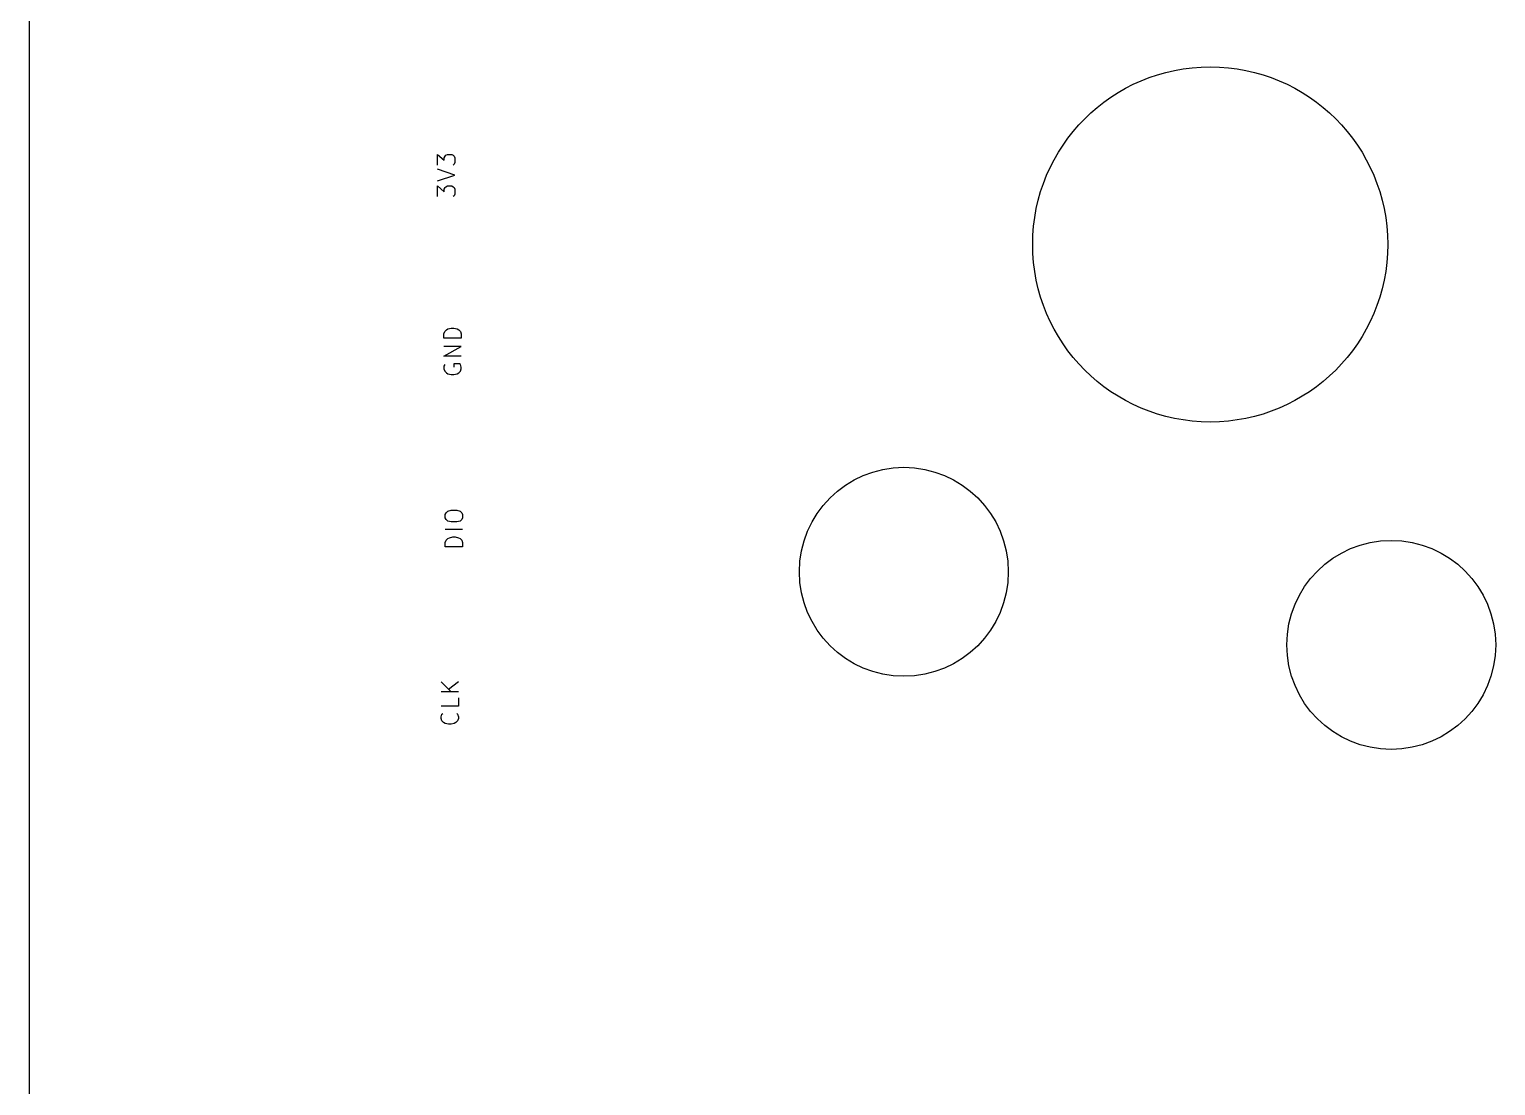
# Model space of a CAD drawing. Header units: millimetres. Extents: x -18 to 310, y -2 to 100.
# Drawn here: x 140.39 to 161.45, y 35.55 to 50.71 of the extents above; entities that cross this region are included whole.
import ezdxf

# ---------------------------------------------------------------- set-up
doc = ezdxf.new("R2010")
doc.units = ezdxf.units.MM
doc.layers.add('Edge.Cuts', color=254, linetype='CONTINUOUS', true_color=0xd0d2cd)
doc.layers.add('F.Fab', color=9, linetype='CONTINUOUS', true_color=0xafafaf)

msp = doc.modelspace()

# ---------------------------------------------------------------- linework, layer by layer
at = {"layer": 'Edge.Cuts', "linetype": 'CONTINUOUS'}
msp.add_line((140.39075, 95.545002), (140.39075, -1.503085), dxfattribs=at)
at = {"layer": 'Edge.Cuts'}
for centre, radius in [((157.352, 47.625), 2.549999), ((152.952, 42.925), 1.499999), ((159.952, 41.875), 1.499999)]:
    msp.add_circle(centre, radius, dxfattribs=at)
at = {"layer": 'F.Fab', "linetype": 'CONTINUOUS'}
for p, q in [((146.254574, 48.762858), (146.254574, 48.91762)), ((146.254574, 48.91762), (146.349812, 48.834286)), ((146.349812, 48.870001), (146.361717, 48.89381)), ((146.349812, 48.834286), (146.349812, 48.870001)), ((146.361717, 48.89381), (146.373622, 48.905715)), ((146.373622, 48.905715), (146.397431, 48.91762)), ((146.397431, 48.91762), (146.456955, 48.91762)), ((146.456955, 48.91762), (146.480765, 48.905715)), ((146.480765, 48.905715), (146.49267, 48.89381)), ((146.49267, 48.89381), (146.504574, 48.870001)), ((146.504574, 48.870001), (146.504574, 48.798572)), ((146.504574, 48.62), (146.254574, 48.703334)), ((146.49267, 48.774763), (146.480765, 48.762858)), ((146.504574, 48.798572), (146.49267, 48.774763)), ((146.254574, 48.536667), (146.504574, 48.62)), ((146.254574, 48.310477), (146.254574, 48.465239)), ((146.254574, 48.465239), (146.349812, 48.381905)), ((146.349812, 48.41762), (146.361717, 48.441429)), ((146.361717, 48.441429), (146.373622, 48.453334)), ((146.373622, 48.453334), (146.397431, 48.465239)), ((146.397431, 48.465239), (146.456955, 48.465239)), ((146.456955, 48.465239), (146.480765, 48.453334)), ((146.480765, 48.453334), (146.49267, 48.441429)), ((146.49267, 48.441429), (146.504574, 48.41762)), ((146.349812, 48.381905), (146.349812, 48.41762)), ((146.49267, 48.322382), (146.480765, 48.310477)), ((146.504574, 48.346191), (146.49267, 48.322382)), ((146.504574, 48.41762), (146.504574, 48.346191)), ((146.344574, 46.340001), (146.356479, 46.375715)), ((146.344574, 46.280477), (146.344574, 46.340001)), ((146.356479, 46.375715), (146.380289, 46.399525)), ((146.380289, 46.399525), (146.404098, 46.41143)), ((146.404098, 46.41143), (146.451717, 46.423334)), ((146.451717, 46.423334), (146.487431, 46.423334)), ((146.487431, 46.423334), (146.53505, 46.41143)), ((146.53505, 46.41143), (146.55886, 46.399525)), ((146.55886, 46.399525), (146.58267, 46.375715)), ((146.58267, 46.375715), (146.594574, 46.340001)), ((146.594574, 46.340001), (146.594574, 46.280477)), ((146.594574, 46.280477), (146.344574, 46.280477)), ((146.344574, 46.018572), (146.594574, 46.161429)), ((146.594574, 46.161429), (146.344574, 46.161429)), ((146.594574, 46.018572), (146.344574, 46.018572)), ((146.356479, 45.899525), (146.344574, 45.875715)), ((146.344574, 45.875715), (146.344574, 45.840001)), ((146.344574, 45.840001), (146.356479, 45.804287)), ((146.356479, 45.804287), (146.380289, 45.780477)), ((146.380289, 45.780477), (146.404098, 45.768572)), ((146.404098, 45.768572), (146.451717, 45.756668)), ((146.451717, 45.756668), (146.487431, 45.756668)), ((146.570765, 45.911429), (146.487431, 45.911429)), ((146.487431, 45.911429), (146.487431, 45.86381)), ((146.487431, 45.756668), (146.53505, 45.768572)), ((146.53505, 45.768572), (146.55886, 45.780477)), ((146.55886, 45.780477), (146.58267, 45.804287)), ((146.58267, 45.899525), (146.570765, 45.911429)), ((146.594574, 45.86381), (146.58267, 45.899525)), ((146.58267, 45.804287), (146.594574, 45.840001)), ((146.594574, 45.840001), (146.594574, 45.86381)), ((146.400289, 43.795953), (146.447908, 43.807858)), ((146.447908, 43.807858), (146.531241, 43.807858)), ((146.531241, 43.807858), (146.57886, 43.795953)), ((146.364574, 43.748334), (146.376479, 43.772144)), ((146.364574, 43.700715), (146.364574, 43.748334)), ((146.376479, 43.676906), (146.364574, 43.700715)), ((146.376479, 43.772144), (146.400289, 43.795953)), ((146.400289, 43.653096), (146.376479, 43.676906)), ((146.447908, 43.641192), (146.400289, 43.653096)), ((146.531241, 43.641192), (146.447908, 43.641192)), ((146.57886, 43.653096), (146.531241, 43.641192)), ((146.57886, 43.795953), (146.60267, 43.772144)), ((146.60267, 43.676906), (146.57886, 43.653096)), ((146.60267, 43.772144), (146.614574, 43.748334)), ((146.614574, 43.700715), (146.60267, 43.676906)), ((146.614574, 43.748334), (146.614574, 43.700715)), ((146.614574, 43.534048), (146.364574, 43.534048)), ((146.376479, 43.379286), (146.400289, 43.403096)), ((146.400289, 43.403096), (146.424098, 43.415001)), ((146.424098, 43.415001), (146.471717, 43.426905)), ((146.471717, 43.426905), (146.507431, 43.426905)), ((146.507431, 43.426905), (146.55505, 43.415001)), ((146.55505, 43.415001), (146.57886, 43.403096)), ((146.57886, 43.403096), (146.60267, 43.379286)), ((146.364574, 43.343572), (146.376479, 43.379286)), ((146.364574, 43.284048), (146.364574, 43.343572)), ((146.614574, 43.284048), (146.364574, 43.284048)), ((146.60267, 43.379286), (146.614574, 43.343572)), ((146.614574, 43.343572), (146.614574, 43.284048)), ((146.304574, 41.343572), (146.447431, 41.200715)), ((146.554574, 41.343572), (146.411717, 41.23643)), ((146.554574, 41.200715), (146.304574, 41.200715)), ((146.554574, 41.117382), (146.554574, 40.998334)), ((146.554574, 40.998334), (146.304574, 40.998334)), ((146.304574, 40.843572), (146.316479, 40.879287)), ((146.316479, 40.879287), (146.328384, 40.891191)), ((146.530765, 40.891191), (146.54267, 40.879287)), ((146.54267, 40.879287), (146.554574, 40.843572)), ((146.304574, 40.819763), (146.304574, 40.843572)), ((146.316479, 40.784049), (146.304574, 40.819763)), ((146.340289, 40.760239), (146.316479, 40.784049)), ((146.364098, 40.748334), (146.340289, 40.760239)), ((146.411717, 40.73643), (146.364098, 40.748334)), ((146.447431, 40.73643), (146.411717, 40.73643)), ((146.49505, 40.748334), (146.447431, 40.73643)), ((146.51886, 40.760239), (146.49505, 40.748334)), ((146.54267, 40.784049), (146.51886, 40.760239)), ((146.554574, 40.819763), (146.54267, 40.784049)), ((146.554574, 40.843572), (146.554574, 40.819763))]:
    msp.add_line(p, q, dxfattribs=at)
at = {"layer": 'F.Fab'}
for centre, radius in [((157.352, 47.625), 2.549999), ((152.952, 42.925), 1.499999), ((159.952, 41.875), 1.499999)]:
    msp.add_circle(centre, radius, dxfattribs=at)

doc.saveas('drawing.dxf')
